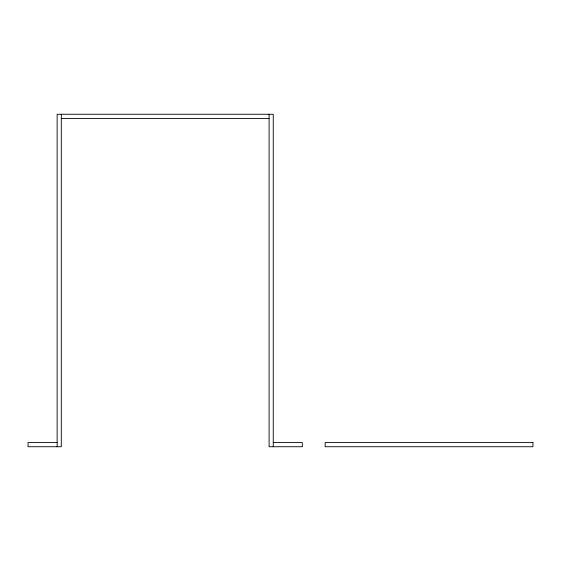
<?xml version="1.0" encoding="UTF-8"?>
<svg xmlns="http://www.w3.org/2000/svg" width="561" height="561" viewBox="0 0 561 561"><rect width="100%" height="100%" fill="white"/><g stroke="black" fill="none" stroke-linecap="round" stroke-linejoin="round"><path stroke-width="0.84" d="M61.296 118.42L269.091 118.42M57.138 442.58L28.05 442.58L28.05 446.738L61.296 446.738L61.296 114.262M273.249 442.58L302.337 442.58L302.337 446.738L269.091 446.738L269.091 114.262M273.249 446.738L273.249 114.262L57.138 114.262L57.138 446.738M532.95 442.58L325.156 442.58L325.156 446.738L532.95 446.738L532.95 442.58"/></g></svg>
